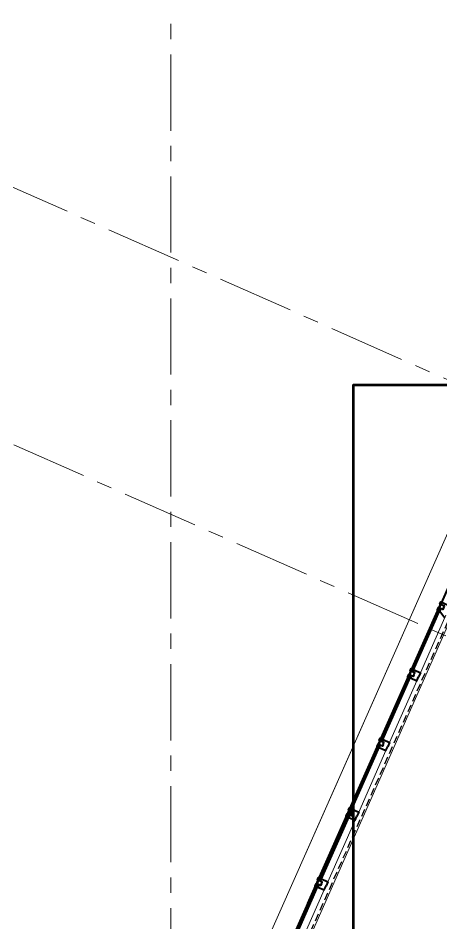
# Model space of a CAD drawing. Header units: inches. Extents: x -26500 to 0, y -3347 to 2257.
# Drawn here: x -24421 to -24088, y 1141 to 1854 of the extents above; entities that cross this region are included whole.
import ezdxf
from ezdxf.enums import TextEntityAlignment as Align

# ---------------------------------------------------------------- set-up
doc = ezdxf.new("R2010")
doc.units = ezdxf.units.IN
doc.header["$LTSCALE"] = 48
doc.header["$MEASUREMENT"] = 0
doc.linetypes.add('A104$0$CENTER', pattern=[2, 1.25, -0.25, 0.25, -0.25])
doc.linetypes.add('NB - 5th floor_plan$0$HIDDEN2', pattern=[0.1875, 0.125, -0.0625])
for name, color, linetype in [('0 @ 48', 7, 'Continuous'), ('0 @ 96', 7, 'Continuous'), ('A104$0$A-FLOR-AWNG', 8, 'Continuous'), ('A104$0$A-FLOR-SLAB', 8, 'Continuous'), ('A104$0$A-GLAZ', 8, 'Continuous'), ('A104$0$A-GRID-GRDP0-15', 8, 'Continuous'), ('A104$0$C-PROP', 8, 'Continuous'), ('A604$0$A-SHAD-PAT2', 8, 'Continuous'), ('E-FIRE', 234, 'Continuous'), ('NB - 5th floor_plan$0$STSLABEDGE', 1, 'NB - 5th floor_plan$0$HIDDEN2'), ('XREF', 7, 'Continuous')]:
    doc.layers.add(name, color=color, linetype=linetype)
doc.layers.add('E-Fire-Covr', color=240, linetype='Continuous', lineweight=70, plot=False)
doc.styles.add('MAMEP ANNO', font='arial.ttf', dxfattribs={"height": 0.101562})

# ---------------------------------------------------------------- blocks, each defined once
blk = doc.blocks.new('A104')
at = {"layer": 'A104$0$A-FLOR-AWNG', "lineweight": 0}
for q in [(-24684.5815, 90.1818), (-24195.532, 1194.69)]:
    blk.add_line((-24033.7396, 1560.0949), q, dxfattribs=at)
at = {"layer": 'A104$0$A-FLOR-SLAB', "lineweight": 0}
blk.add_line((-24582.659, 246.8918), (-24082.047, 1377.5135), dxfattribs=at)
at = {"layer": 'A104$0$A-GLAZ', "lineweight": 0}
for p, q in [((-24599.4792, 240.3944), (-24088.548, 1394.3341)), ((-24193.5642, 1157.1548), (-24088.548, 1394.3341)), ((-24110.9835, 1340.5656), (-24089.9311, 1388.112)), ((-24110.5263, 1340.3632), (-24089.4738, 1387.9098)), ((-24104.5076, 1338.5191), (-24084.4668, 1383.7807)), ((-24135.2751, 1285.7035), (-24113.21, 1335.5371)), ((-24134.8179, 1285.5011), (-24112.7528, 1335.3346)), ((-24128.7994, 1283.6565), (-24107.3416, 1332.1184)), ((-24159.567, 1230.8409), (-24137.5019, 1280.6744)), ((-24159.1098, 1230.6385), (-24137.0447, 1280.472)), ((-24153.0913, 1228.7939), (-24131.6335, 1277.2558)), ((-24161.7939, 1225.8113), (-24183.859, 1175.9778)), ((-24161.3368, 1225.6089), (-24183.4018, 1175.7753)), ((-24155.9255, 1222.3927), (-24177.3833, 1173.9307)), ((-24208.1506, 1121.1157), (-24186.0855, 1170.9492)), ((-24207.6934, 1120.9132), (-24185.6284, 1170.7468)), ((-24201.6749, 1119.0686), (-24180.2172, 1167.5306))]:
    blk.add_line(p, q, dxfattribs=at)
at = {"layer": 'A104$0$A-GLAZ', "lineweight": 30}
for p, q in [((-24111.2121, 1340.6668), (-24090.1598, 1388.2131)), ((-24110.0695, 1340.1621), (-24089.0173, 1387.7079)), ((-24089.2456, 1387.809), (-24090.16, 1388.2136)), ((-24089.0177, 1387.7097), (-24090.1594, 1388.2149))]:
    blk.add_line(p, q, dxfattribs=at)
at = {"layer": 'A104$0$A-GLAZ', "lineweight": 40}
for p, q in [((-24110.0691, 1340.1607), (-24111.2121, 1340.6668)), ((-24135.5037, 1285.8047), (-24113.4386, 1335.6383)), ((-24134.3607, 1285.2987), (-24112.2957, 1335.1322)), ((-24112.2957, 1335.1322), (-24113.4386, 1335.6383)), ((-24134.3607, 1285.2987), (-24135.5037, 1285.8047)), ((-24159.7956, 1230.9421), (-24137.7305, 1280.7757)), ((-24158.8812, 1230.5373), (-24136.8161, 1280.3708)), ((-24136.8161, 1280.3708), (-24137.7305, 1280.7757)), ((-24160.9546, 1224.6194), (-24158.1203, 1231.0206)), ((-24158.8812, 1230.5373), (-24159.7956, 1230.9421)), ((-24162.0225, 1225.9125), (-24184.0876, 1176.079)), ((-24160.8796, 1225.4064), (-24182.9447, 1175.5729)), ((-24160.8796, 1225.4064), (-24162.0225, 1225.9125)), ((-24208.3792, 1121.2169), (-24186.3141, 1171.0504)), ((-24207.2363, 1120.7108), (-24185.1712, 1170.5443)), ((-24185.1712, 1170.5443), (-24186.3141, 1171.0504)), ((-24182.9447, 1175.5729), (-24184.0876, 1176.079))]:
    blk.add_line(p, q, dxfattribs=at)
at = {"layer": 'A104$0$A-GLAZ', "lineweight": 0, "flags": 128}
blk.add_lwpolyline([(-24088.548, 1394.3341), (-23923.6618, 1321.3286), (-23882.0234, 1362.5121), (-23882.0254, 1543.0991)], dxfattribs=at)
at = {"layer": 'A104$0$A-GLAZ', "lineweight": 40, "flags": 128}
for points in [[(-24086.2996, 1389.5125), (-24085.6927, 1390.884), (-24089.3569, 1392.5053), (-24088.5476, 1394.3342), (-24087.8618, 1394.0307), (-24086.4901, 1393.4238), (-24082.14, 1391.499)], [(-24085.6859, 1390.8809), (-24089.3569, 1392.5053)], [(-24086.2996, 1389.5125), (-24086.9064, 1388.1411), (-24090.5706, 1389.7624), (-24091.3798, 1387.9334), (-24090.694, 1387.6299), (-24090.2893, 1388.5444), (-24088.6872, 1387.8355), (-24089.1318, 1386.8308), (-24085.3969, 1381.6786)], [(-24109.5822, 1336.938), (-24108.9751, 1338.3093), (-24112.6326, 1339.9287), (-24111.8228, 1341.7575), (-24111.1371, 1341.4538), (-24111.5419, 1340.5394), (-24109.9418, 1339.8309), (-24109.5369, 1340.7453), (-24104.5078, 1338.5186), (-24105.9247, 1335.3185)], [(-24109.5822, 1336.938), (-24110.1894, 1335.5667), (-24113.8469, 1337.1861), (-24114.6567, 1335.3574), (-24113.9709, 1335.0537), (-24113.566, 1335.9681), (-24111.9658, 1335.2596), (-24112.3707, 1334.3452), (-24107.3416, 1332.1184), (-24105.9247, 1335.3185)], [(-24133.8741, 1282.0753), (-24133.2667, 1283.4472), (-24136.9242, 1285.0666), (-24136.1144, 1286.8954), (-24135.4287, 1286.5917), (-24135.8335, 1285.6774), (-24134.2334, 1284.9688), (-24133.8285, 1285.8832), (-24128.7994, 1283.6565), (-24130.2166, 1280.4559)], [(-24133.8741, 1282.0753), (-24134.4813, 1280.704), (-24138.1388, 1282.3235), (-24138.9485, 1280.4947), (-24138.2627, 1280.1911), (-24137.8578, 1281.1055), (-24136.4863, 1280.4982), (-24136.8911, 1279.5838), (-24131.6335, 1277.2558), (-24130.2166, 1280.4559)], [(-24158.1659, 1227.2127), (-24158.7733, 1225.8409), (-24162.4308, 1227.4603), (-24163.2406, 1225.6316), (-24162.5548, 1225.3279), (-24162.1499, 1226.2423), (-24160.5498, 1225.5338), (-24160.9546, 1224.6194), (-24155.9255, 1222.3927), (-24154.5084, 1225.5933)], [(-24158.1659, 1227.2127), (-24157.5585, 1228.5846), (-24161.216, 1230.204), (-24160.4063, 1232.0328), (-24159.7205, 1231.7291), (-24160.1254, 1230.8147), (-24158.7538, 1230.2074), (-24158.3489, 1231.1218), (-24153.0913, 1228.7939), (-24154.5084, 1225.5933)], [(-24182.4578, 1172.3501), (-24181.8506, 1173.7214), (-24185.5081, 1175.3409), (-24184.6984, 1177.1696), (-24184.0126, 1176.866), (-24184.4174, 1175.9516), (-24182.8173, 1175.2431), (-24182.4124, 1176.1575), (-24177.3833, 1173.9307), (-24178.8002, 1170.7307)], [(-24182.4578, 1172.3501), (-24183.0649, 1170.9788), (-24186.7224, 1172.5983), (-24187.5322, 1170.7695), (-24186.8464, 1170.4659), (-24186.4415, 1171.3802), (-24184.8414, 1170.6717), (-24185.2462, 1169.7573), (-24180.2172, 1167.5306), (-24178.8002, 1170.7307)]]:
    blk.add_lwpolyline(points, dxfattribs=at)
at = {"layer": 'A104$0$A-GLAZ', "lineweight": 0}
for p in [(-24088.5463, 1394.3356), (-24088.0342, 1393.0136), (-24087.6328, 1393.9288), (-24087.6328, 1393.9288)]:
    blk.add_point(p, dxfattribs=at)
at = {"layer": 'A104$0$A-GRID-GRDP0-15', "linetype": 'A104$0$CENTER', "lineweight": 0}
for p, q in [((-24301.0236, 2113.2362), (-24301.0236, -676.9046)), ((-24700.9134, 1842.6911), (-24022.0239, 1542.095)), ((-24775.83, 1673.4929, 0), (-23943.3256, 1304.8799, 0))]:
    blk.add_line(p, q, dxfattribs=at)
at = {"layer": 'A104$0$C-PROP', "lineweight": 40, "flags": 128}
blk.add_lwpolyline([(-25004.5437, -676.9041), (-24022.0239, 1542.095), (-21061.0239, 1542.095), (-21061.0239, -676.9042)], dxfattribs=at)
blk = doc.blocks.new('NB - 5th floor_plan')
at = {"layer": 'NB - 5th floor_plan$0$STSLABEDGE', "color": 1, "linetype": 'NB - 5th floor_plan$0$HIDDEN2', "elevation": 0}
blk.add_lwpolyline([(-24410.5216, 169.3061), (-24584.3081, 246.2546), (-24082.6837, 1379.1629), (-23921.1515, 1307.6403), (-23870.5233, 1357.7144), (-23870.5233, 1531.5979), (-21297.5245, 1531.5947), (-21279.6923, 1531.5951), (-21071.5239, 1531.5949), (-21071.5239, -7.4045), (-21293.4359, -7.4045), (-21298.4429, -7.4045), (-22490.5236, -7.4045), (-22490.5236, 52.5948), (-22871.5236, 52.5948), (-22871.5236, -7.4045), (-24410.5239, -7.4045), (-24410.5216, 169.3061)], dxfattribs=at)
blk = doc.blocks.new('A604')
at = {"layer": 'A604$0$A-SHAD-PAT2', "lineweight": 13, "flags": 128}
blk.add_lwpolyline([(-23882.03, 1543.1), (-21061.02, 1542.09), (-21060.02, -18.91), (-22502.03, -18.91), (-22501.02, 42.09), (-22861.02, 42.09), (-22860.02, -18.91), (-24422.02, -18.91), (-24422.02, 161.83), (-24599.48, 240.39), (-24088.55, 1394.34), (-23923.44, 1320.14), (-23881.02, 1362.09), (-23882.03, 1543.1)], close=True, dxfattribs=at)
blk = doc.blocks.new('FA-StrobeSymbol-Anno')
at = {"color": 0, "linetype": 'ByBlock'}
for p, q in [((-0.044, 0.044), (-0.074, 0.074)), ((0.044, 0.044), (0.074, 0.074)), ((-0.044, -0.044), (-0.074, -0.074)), ((0.044, -0.044), (0.074, -0.074))]:
    blk.add_line(p, q, dxfattribs=at)
blk.add_circle((0, 0), 0.0403, dxfattribs=at)
blk = doc.blocks.new('*U770')
at = {"layer": '0 @ 48', "color": 0, "linetype": 'ByBlock', "xscale": 24, "yscale": 24, "zscale": 24}
blk.add_blockref('FA-StrobeSymbol-Anno', (0, 4), dxfattribs=at)
at = {"layer": '0 @ 96', "color": 0, "linetype": 'ByBlock', "xscale": 48, "yscale": 48, "zscale": 48}
blk.add_blockref('FA-StrobeSymbol-Anno', (0, 4), dxfattribs=at)
blk = doc.blocks.new('FA-Speaker-Anno')
at = {"color": 0, "linetype": 'ByBlock'}
for p, q in [((0.0833, 0), (0.1562, 0.0417)), ((0.1562, -0.0417), (0.0833, 0)), ((0.1562, 0.0417), (0.1562, -0.0417))]:
    blk.add_line(p, q, dxfattribs=at)
blk.add_lwpolyline([(0, 0.0417), (0.0833, 0.0417), (0.0833, -0.0417), (0, -0.0417)], close=True, dxfattribs=at)
blk = doc.blocks.new('*U771')
at = {"layer": '0 @ 48', "color": 0, "linetype": 'ByBlock', "xscale": 48, "yscale": 48, "zscale": 48, "rotation": 90}
blk.add_blockref('FA-Speaker-Anno', (0, 2), dxfattribs=at)
at = {"layer": '0 @ 96', "color": 0, "linetype": 'ByBlock', "xscale": 96, "yscale": 96, "zscale": 96, "rotation": 90}
blk.add_blockref('FA-Speaker-Anno', (0, 0), dxfattribs=at)
blk = doc.blocks.new('*U149')
at = {"layer": 'E-Fire-Covr'}
blk.add_lwpolyline([(10.15, 322), (318, 322), (318, -314), (-318, -314), (-318, 322), (-9.51, 322)], dxfattribs=at)
for name in ['*U771', '*U770']:
    blk.add_blockref(name, (0, 0))
at = {"color": 6, "style": 'MAMEP ANNO'}
for s, p in [('110', (10.55, 11.08)), ('(C)', (10.55, -3.78))]:
    blk.add_text(s, height=7.5, dxfattribs=at).set_placement(p)
at = {"layer": 'E-Fire-Covr', "style": 'MAMEP ANNO'}
blk.add_text('110', height=7.5, dxfattribs=at).set_placement((0, 322), align=Align.MIDDLE_CENTER)

msp = doc.modelspace()

# ---------------------------------------------------------------- block references
at = {"layer": 'E-FIRE'}
msp.add_blockref('*U149', (-23839.25, 1243.01), dxfattribs=at)
at = {"layer": 'XREF'}
for name in ['A104', 'NB - 5th floor_plan', 'A604']:
    msp.add_blockref(name, (0, 0), dxfattribs=at)

doc.saveas('drawing.dxf')
